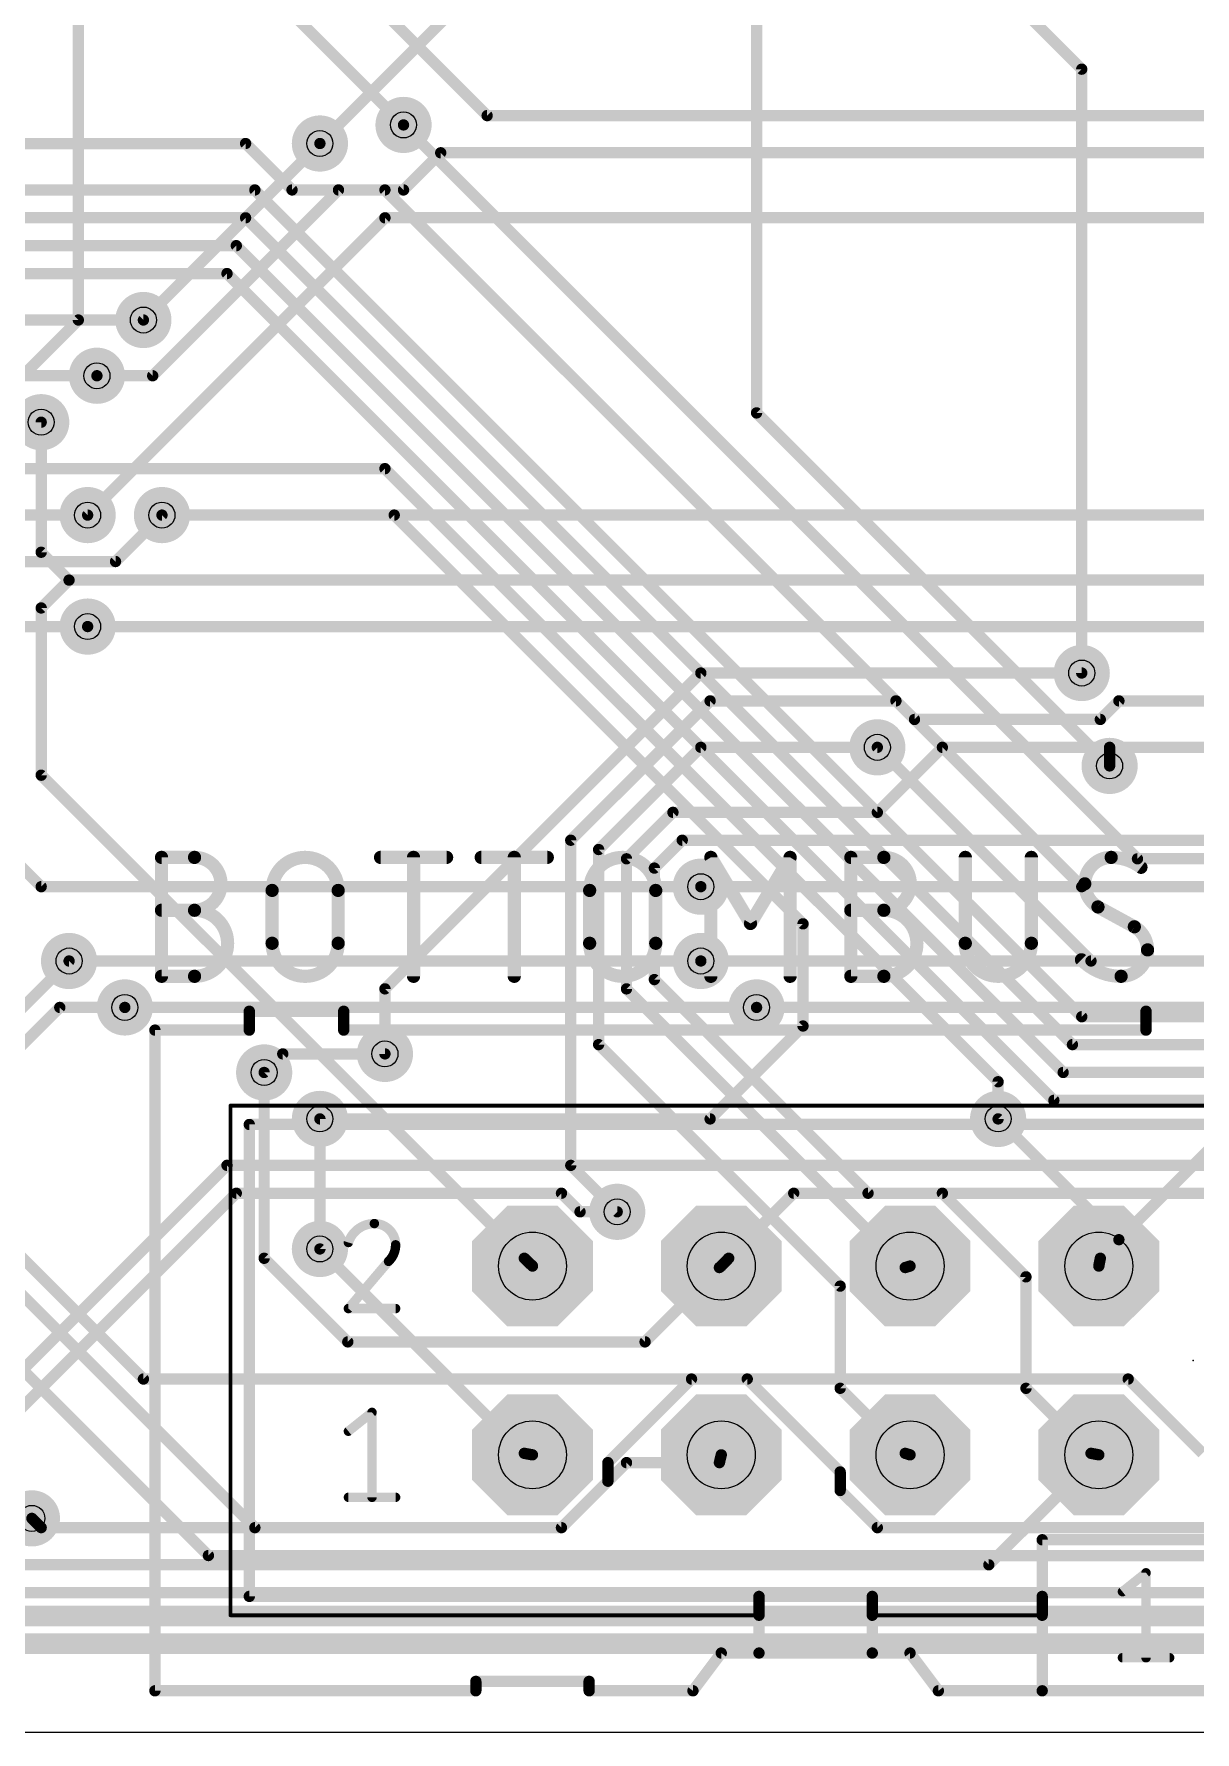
# Model space of a CAD drawing. Extents: x 0 to 200, y 0 to 49.
# Drawn here: x 100.4 to 116.02, y 0 to 22.85 of the extents above; entities that cross this region are included whole.
import ezdxf

# ---------------------------------------------------------------- set-up
doc = ezdxf.new("R2010")
doc.units = 0
for name, color, linetype in [('1', 12, 'CONTINUOUS'), ('16', 132, 'CONTINUOUS'), ('17', 110, 'CONTINUOUS'), ('18', 110, 'CONTINUOUS'), ('20', 31, 'CONTINUOUS'), ('21', 253, 'CONTINUOUS'), ('23', 53, 'CONTINUOUS'), ('25', 253, 'CONTINUOUS'), ('29', 253, 'CONTINUOUS'), ('30', 253, 'CONTINUOUS'), ('44', 253, 'CONTINUOUS'), ('51', 253, 'CONTINUOUS')]:
    doc.layers.add(name, color=color, linetype=linetype)

# ---------------------------------------------------------------- blocks, each defined once
blk = doc.blocks.new('RECT')
blk.add_solid([(-0.5, -0.5), (0.5, -0.5), (-0.5, 0.5), (0.5, 0.5)])
blk = doc.blocks.new('OCTAGONP')
at = {"const_width": 0.5}
blk.add_lwpolyline([(-0.25, -0.1036), (-0.25, 0.1036), (-0.1036, 0.25), (0.1036, 0.25), (0.25, 0.1036), (0.25, -0.1036), (0.1036, -0.25), (-0.1036, -0.25), (-0.25, -0.1036), (-0.25, 0.1036)], dxfattribs=at)
blk = doc.blocks.new('ROUNDV')
at = {"const_width": 0.5}
blk.add_lwpolyline([(0, -0.25, 1), (0, 0.25, 1), (0, -0.25)], format="xyb", dxfattribs=at)

msp = doc.modelspace()

# ---------------------------------------------------------------- linework, layer by layer
at = {"layer": '1', "const_width": 0.1524}
for points in [[(114.5, 22.375), (109.75, 27.125)], [(104.25, 21.375), (109.375, 26.5)], [(110.125, 17.75), (110.125, 25.875)], [(114.5, 14.25), (114.5, 22.375)], [(105.375, 21.625), (115.25, 11.75)], [(95, 21.375), (103.25, 21.375)], [(103.25, 21.375), (103.875, 20.75)], [(94.75, 20.75), (103.375, 20.75)], [(103.375, 20.75), (114.5, 9.625)], [(103.875, 20.75), (105.125, 20.75)], [(105.125, 20.75), (114.5, 11.375)], [(94.25, 20.375), (103.25, 20.375)], [(103.25, 20.375), (114.375, 9.25)], [(94.125, 20), (103.125, 20)], [(103.125, 20), (114.25, 8.875)], [(93.625, 19.625), (103, 19.625)], [(103, 19.625), (114.125, 8.5)], [(98.25, 19), (101.875, 19)], [(99.375, 18.25), (101.25, 18.25)], [(114.875, 13), (110.125, 17.75)], [(100.5, 17.625), (97.75, 17.625)], [(105.125, 17), (95.375, 17)], [(113.375, 8.75), (105.125, 17)], [(94.625, 16.375), (101.125, 16.375)], [(101.5, 15.75), (102.125, 16.375)], [(102.125, 16.375), (105.25, 16.375)], [(105.25, 16.375), (110.75, 10.875)], [(98.75, 15.75), (101.5, 15.75)], [(97, 14.875), (101.125, 14.875)], [(111.75, 13.25), (114.625, 10.375)], [(98.75, 13.125), (100.5, 11.375)], [(115.25, 11.75), (145, 11.75)], [(100.5, 11.375), (109.375, 11.375)], [(114.5, 11.375), (144.875, 11.375)], [(110.75, 10.875), (110.75, 9.5)], [(100.875, 10.375), (109.375, 10.375)], [(114.625, 10.375), (145, 10.375)], [(101.625, 9.75), (110.125, 9.75)], [(114.5, 9.625), (145.625, 9.625)], [(110.75, 9.5), (109.5, 8.25)], [(103.5, 8.875), (103.75, 9.125)], [(103.75, 9.125), (105.125, 9.125)], [(114.375, 9.25), (121.75, 9.25)], [(114.25, 8.875), (121.625, 8.875)], [(113.375, 8.25), (113.375, 8.75)], [(114.125, 8.5), (121.5, 8.5)], [(109.5, 8.25), (104.25, 8.25)], [(103, 7.625), (100.25, 4.875)], [(120.375, 7.625), (103, 7.625)], [(100, 4.125), (103.125, 7.25)], [(103.125, 7.25), (107.5, 7.25)], [(107.5, 7.25), (107.75, 7)], [(109.75, 6.375), (110.625, 7.25)], [(110.625, 7.25), (120.25, 7.25)], [(107.75, 7), (108.25, 7)], [(104.25, 6.5), (107, 3.75)], [(109.75, 6.375), (109.65, 6.27)], [(108.125, 3.625), (109.25, 4.75)], [(109.25, 4.75), (115.125, 4.75)], [(115.125, 4.75), (116.125, 3.75)], [(107, 3.75), (107.11, 3.73)], [(108.125, 3.375), (108.125, 3.625)], [(114.73, 3.73), (113.25, 2.25)], [(107.5, 2.75), (108.125, 3.375)], [(100.375, 2.875), (100.5, 2.75)], [(100.5, 2.75), (107.5, 2.75)], [(113.25, 2.25), (100.125, 2.25)], [(98.25, 1.875), (116.75, 1.875)], [(119, 1.5), (98.125, 1.5)], [(184.75, 1.125), (70, 1.125)]]:
    msp.add_lwpolyline(points, dxfattribs=at)
at = {"layer": '1', "const_width": 0.0762}
for points in [[(114.5381, 22.375, 1), (114.4619, 22.375)], [(114.4731, 22.3481, 1), (114.5269, 22.4019)], [(105.4019, 21.6519, 1), (105.3481, 21.5981)], [(103.2769, 21.4019, 1), (103.2231, 21.3481)], [(103.25, 21.3369, 1), (103.25, 21.4131)], [(104.2231, 21.4019, 1), (104.2769, 21.3481)], [(103.4019, 20.7769, 1), (103.3481, 20.7231)], [(103.375, 20.7119, 1), (103.375, 20.7881)], [(103.875, 20.7881, 1), (103.875, 20.7119)], [(103.8481, 20.7231, 1), (103.9019, 20.7769)], [(105.1519, 20.7769, 1), (105.0981, 20.7231)], [(105.125, 20.7119, 1), (105.125, 20.7881)], [(103.2769, 20.4019, 1), (103.2231, 20.3481)], [(103.25, 20.3369, 1), (103.25, 20.4131)], [(103.1519, 20.0269, 1), (103.0981, 19.9731)], [(103.125, 19.9619, 1), (103.125, 20.0381)], [(103.0269, 19.6519, 1), (102.9731, 19.5981)], [(103, 19.5869, 1), (103, 19.6631)], [(101.875, 18.9619, 1), (101.875, 19.0381)], [(101.25, 18.2119, 1), (101.25, 18.2881)], [(110.1519, 17.7769, 1), (110.0981, 17.7231)], [(100.5, 17.5869, 1), (100.5, 17.6631)], [(110.0869, 17.75, 1), (110.1631, 17.75)], [(105.1519, 17.0269, 1), (105.0981, 16.9731)], [(105.125, 16.9619, 1), (105.125, 17.0381)], [(101.125, 16.3369, 1), (101.125, 16.4131)], [(102.125, 16.4131, 1), (102.125, 16.3369)], [(102.1519, 16.3481, 1), (102.0981, 16.4019)], [(105.2769, 16.4019, 1), (105.2231, 16.3481)], [(105.25, 16.3369, 1), (105.25, 16.4131)], [(101.4731, 15.7769, 1), (101.5269, 15.7231)], [(101.5, 15.7119, 1), (101.5, 15.7881)], [(101.125, 14.8369, 1), (101.125, 14.9131)], [(114.4619, 14.25, 1), (114.5381, 14.25)], [(111.7769, 13.2769, 1), (111.7231, 13.2231)], [(114.8481, 12.9731, 1), (114.9019, 13.0269)], [(115.25, 11.7881, 1), (115.25, 11.7119)], [(115.2231, 11.7231, 1), (115.2769, 11.7769)], [(100.5, 11.4131, 1), (100.5, 11.3369)], [(100.4731, 11.3481, 1), (100.5269, 11.4019)], [(109.375, 11.3369, 1), (109.375, 11.4131)], [(114.5, 11.4131, 1), (114.5, 11.3369)], [(114.4731, 11.3481, 1), (114.5269, 11.4019)], [(110.7881, 10.875, 1), (110.7119, 10.875)], [(110.7231, 10.8481, 1), (110.7769, 10.9019)], [(100.875, 10.4131, 1), (100.875, 10.3369)], [(109.375, 10.3369, 1), (109.375, 10.4131)], [(114.625, 10.4131, 1), (114.625, 10.3369)], [(114.5981, 10.3481, 1), (114.6519, 10.4019)], [(101.625, 9.7881, 1), (101.625, 9.7119)], [(110.125, 9.7119, 1), (110.125, 9.7881)], [(114.5, 9.6631, 1), (114.5, 9.5869)], [(114.4731, 9.5981, 1), (114.5269, 9.6519)], [(110.7119, 9.5, 1), (110.7881, 9.5)], [(110.7769, 9.4731, 1), (110.7231, 9.5269)], [(103.75, 9.1631, 1), (103.75, 9.0869)], [(103.7769, 9.0981, 1), (103.7231, 9.1519)], [(105.125, 9.0869, 1), (105.125, 9.1631)], [(114.375, 9.2881, 1), (114.375, 9.2119)], [(114.3481, 9.2231, 1), (114.4019, 9.2769)], [(103.4731, 8.9019, 1), (103.5269, 8.8481)], [(114.25, 8.9131, 1), (114.25, 8.8369)], [(114.2231, 8.8481, 1), (114.2769, 8.9019)], [(113.4131, 8.75, 1), (113.3369, 8.75)], [(113.3481, 8.7231, 1), (113.4019, 8.7769)], [(114.125, 8.5381, 1), (114.125, 8.4619)], [(114.0981, 8.4731, 1), (114.1519, 8.5269)], [(104.25, 8.2881, 1), (104.25, 8.2119)], [(109.4731, 8.2769, 1), (109.5269, 8.2231)], [(109.5, 8.2119, 1), (109.5, 8.2881)], [(113.3369, 8.25, 1), (113.4131, 8.25)], [(103, 7.6631, 1), (103, 7.5869)], [(103.0269, 7.5981, 1), (102.9731, 7.6519)], [(103.125, 7.2881, 1), (103.125, 7.2119)], [(103.1519, 7.2231, 1), (103.0981, 7.2769)], [(107.5269, 7.2769, 1), (107.4731, 7.2231)], [(107.5, 7.2119, 1), (107.5, 7.2881)], [(110.625, 7.2881, 1), (110.625, 7.2119)], [(110.6519, 7.2231, 1), (110.5981, 7.2769)], [(107.75, 7.0381, 1), (107.75, 6.9619)], [(107.7231, 6.9731, 1), (107.7769, 7.0269)], [(108.25, 6.9619, 1), (108.25, 7.0381)], [(104.2769, 6.5269, 1), (104.2231, 6.4731)], [(109.7231, 6.4019, 1), (109.7769, 6.3481)], [(109.7776, 6.3487, 1), (109.7224, 6.4013)], [(109.6224, 6.2963, 1), (109.6776, 6.2437)], [(109.25, 4.7881, 1), (109.25, 4.7119)], [(109.2769, 4.7231, 1), (109.2231, 4.7769)], [(115.1519, 4.7769, 1), (115.0981, 4.7231)], [(115.125, 4.7119, 1), (115.125, 4.7881)], [(107.0068, 3.7875, 1), (106.9932, 3.7125)], [(106.9731, 3.7231, 1), (107.0269, 3.7769)], [(107.1032, 3.6925, 1), (107.1168, 3.7675)], [(108.1631, 3.625, 1), (108.0869, 3.625)], [(108.0981, 3.6519, 1), (108.1519, 3.5981)], [(114.7569, 3.7031, 1), (114.7031, 3.7569)], [(108.1519, 3.3481, 1), (108.0981, 3.4019)], [(108.0869, 3.375, 1), (108.1631, 3.375)], [(100.4019, 2.9019, 1), (100.3481, 2.8481)], [(100.5, 2.7881, 1), (100.5, 2.7119)], [(100.4731, 2.7231, 1), (100.5269, 2.7769)], [(107.4731, 2.7769, 1), (107.5269, 2.7231)], [(107.5, 2.7119, 1), (107.5, 2.7881)], [(113.2231, 2.2769, 1), (113.2769, 2.2231)], [(113.25, 2.2119, 1), (113.25, 2.2881)]]:
    msp.add_lwpolyline(points, format="xyb", dxfattribs=at)
at = {"layer": '16', "const_width": 0.1524}
for points in [[(100.375, 26.625), (105.375, 21.625)], [(101.625, 26.625), (106.5, 21.75)], [(101, 19), (101, 25.125)], [(106.5, 21.75), (159.375, 21.75)], [(101.875, 19), (104.25, 21.375)], [(105.375, 20.75), (105.875, 21.25)], [(105.875, 21.25), (159, 21.25)], [(102, 18.25), (104.5, 20.75)], [(104.5, 20.75), (105.375, 20.75)], [(101.125, 16.375), (105.125, 20.375)], [(105.125, 20.375), (144.5, 20.375)], [(99.75, 17.75), (101, 19)], [(101.25, 18.25), (102, 18.25)], [(100.5, 15.875), (100.5, 17.625)], [(102.125, 16.375), (141.375, 16.375)], [(100.875, 15.5), (100.5, 15.875)], [(100.5, 15.125), (100.875, 15.5)], [(100.875, 15.5), (141, 15.5)], [(100.5, 12.875), (100.5, 15.125)], [(101.125, 14.875), (140.875, 14.875)], [(105.125, 10), (109.375, 14.25)], [(109.375, 14.25), (114.5, 14.25)], [(107.625, 12), (109.5, 13.875)], [(109.5, 13.875), (112, 13.875)], [(112, 13.875), (112.25, 13.625)], [(114.75, 13.625), (115, 13.875)], [(115, 13.875), (144.25, 13.875)], [(112.25, 13.625), (114.75, 13.625)], [(108, 11.875), (109.375, 13.25)], [(109.375, 13.25), (111.75, 13.25)], [(111.75, 12.375), (112.625, 13.25)], [(112.625, 13.25), (114.875, 13.25)], [(114.875, 13.25), (144.125, 13.25)], [(114.875, 13.25), (114.875, 13)], [(107, 6.375), (100.5, 12.875)], [(108.375, 11.75), (109, 12.375)], [(109, 12.375), (111.75, 12.375)], [(93, 12.125), (102.75, 2.375)], [(107.625, 7.625), (107.625, 12)], [(108, 9.25), (108, 11.875)], [(108.75, 11.625), (109.125, 12)], [(109.125, 12), (143.75, 12)], [(108.375, 10), (108.375, 11.75)], [(108.75, 10.125), (108.75, 11.625)], [(109.375, 11.375), (143.625, 11.375)], [(99.375, 8.875), (100.875, 10.375)], [(109.375, 10.375), (143.125, 10.375)], [(105.125, 9.125), (105.125, 10)], [(112.125, 6.25), (108.375, 10)], [(111.625, 7.25), (108.75, 10.125)], [(99.25, 8.25), (100.75, 9.75)], [(100.75, 9.75), (101.625, 9.75)], [(110.125, 9.75), (143, 9.75)], [(96.5, 9.625), (103.375, 2.75)], [(101.875, 4.75), (97.125, 9.5)], [(111.25, 6), (108, 9.25)], [(103.5, 6.375), (103.5, 8.875)], [(115, 6.625), (117.125, 8.75)], [(104.25, 8.25), (104.25, 6.5)], [(115, 6.625), (113.375, 8.25)], [(108.25, 7), (107.625, 7.625)], [(112.625, 7.25), (111.625, 7.25)], [(113.75, 6.125), (112.625, 7.25)], [(115, 6.625), (114.73, 6.27)], [(114.75, 6.375), (115, 6.625)], [(104.625, 5.25), (103.5, 6.375)], [(107, 6.375), (107.11, 6.27)], [(114.75, 6.375), (114.73, 6.27)], [(109.625, 6.25), (108.625, 5.25)], [(109.625, 6.25), (109.65, 6.27)], [(112.125, 6.25), (112.19, 6.27)], [(113.75, 4.625), (113.75, 6.125)], [(111.25, 4.625), (111.25, 6)], [(108.625, 5.25), (104.625, 5.25)], [(110, 4.75), (101.875, 4.75)], [(111.25, 3.5), (110, 4.75)], [(112.125, 3.75), (111.25, 4.625)], [(114.625, 3.75), (113.75, 4.625)], [(107.5, 2.75), (108.375, 3.625)], [(108.375, 3.625), (109.625, 3.625)], [(109.625, 3.625), (109.65, 3.73)], [(112.125, 3.75), (112.19, 3.73)], [(114.625, 3.75), (114.73, 3.73)], [(111.25, 3.25), (111.25, 3.5)], [(111.75, 2.75), (111.25, 3.25)], [(94.25, 2.875), (100.375, 2.875)], [(103.375, 2.75), (107.5, 2.75)], [(118.875, 2.75), (111.75, 2.75)], [(102.75, 2.375), (147, 2.375)], [(147.125, 1.625), (53.125, 1.625)], [(148, 1.25), (30.375, 1.25)]]:
    msp.add_lwpolyline(points, dxfattribs=at)
at = {"layer": '16', "const_width": 0.0762}
for points in [[(106.5, 21.7881, 1), (106.5, 21.7119)], [(106.4731, 21.7231, 1), (106.5269, 21.7769)], [(105.3481, 21.5981, 1), (105.4019, 21.6519)], [(104.2769, 21.3481, 1), (104.2231, 21.4019)], [(105.875, 21.2881, 1), (105.875, 21.2119)], [(105.9019, 21.2231, 1), (105.8481, 21.2769)], [(104.5, 20.7881, 1), (104.5, 20.7119)], [(104.5269, 20.7231, 1), (104.4731, 20.7769)], [(105.3481, 20.7769, 1), (105.4019, 20.7231)], [(105.375, 20.7119, 1), (105.375, 20.7881)], [(105.125, 20.4131, 1), (105.125, 20.3369)], [(105.1519, 20.3481, 1), (105.0981, 20.4019)], [(100.9619, 19, 1), (101.0381, 19)], [(101.0269, 18.9731, 1), (100.9731, 19.0269)], [(101.8481, 19.0269, 1), (101.9019, 18.9731)], [(101.25, 18.2881, 1), (101.25, 18.2119)], [(101.9731, 18.2769, 1), (102.0269, 18.2231)], [(102, 18.2119, 1), (102, 18.2881)], [(100.5381, 17.625, 1), (100.4619, 17.625)], [(101.0981, 16.4019, 1), (101.1519, 16.3481)], [(102.125, 16.4131, 1), (102.125, 16.3369)], [(100.4619, 15.875, 1), (100.5381, 15.875)], [(100.5269, 15.9019, 1), (100.4731, 15.8481)], [(100.875, 15.5381, 1), (100.875, 15.4619)], [(100.9019, 15.4731, 1), (100.8481, 15.5269)], [(100.8481, 15.4731, 1), (100.9019, 15.5269)], [(100.5381, 15.125, 1), (100.4619, 15.125)], [(100.4731, 15.1519, 1), (100.5269, 15.0981)], [(101.125, 14.9131, 1), (101.125, 14.8369)], [(109.375, 14.2881, 1), (109.375, 14.2119)], [(109.4019, 14.2231, 1), (109.3481, 14.2769)], [(114.5, 14.2119, 1), (114.5, 14.2881)], [(109.5, 13.9131, 1), (109.5, 13.8369)], [(109.5269, 13.8481, 1), (109.4731, 13.9019)], [(112.0269, 13.9019, 1), (111.9731, 13.8481)], [(112, 13.8369, 1), (112, 13.9131)], [(115, 13.9131, 1), (115, 13.8369)], [(115.0269, 13.8481, 1), (114.9731, 13.9019)], [(112.25, 13.6631, 1), (112.25, 13.5869)], [(112.2231, 13.5981, 1), (112.2769, 13.6519)], [(114.7231, 13.6519, 1), (114.7769, 13.5981)], [(114.75, 13.5869, 1), (114.75, 13.6631)], [(109.375, 13.2881, 1), (109.375, 13.2119)], [(109.4019, 13.2231, 1), (109.3481, 13.2769)], [(111.75, 13.2119, 1), (111.75, 13.2881)], [(112.625, 13.2881, 1), (112.625, 13.2119)], [(112.6519, 13.2231, 1), (112.5981, 13.2769)], [(114.875, 13.2881, 1), (114.875, 13.2119)], [(114.9131, 13.25, 1), (114.8369, 13.25)], [(114.875, 13.2119, 1), (114.875, 13.2881)], [(114.8369, 13, 1), (114.9131, 13)], [(100.4619, 12.875, 1), (100.5381, 12.875)], [(100.5269, 12.9019, 1), (100.4731, 12.8481)], [(109, 12.4131, 1), (109, 12.3369)], [(109.0269, 12.3481, 1), (108.9731, 12.4019)], [(111.7231, 12.4019, 1), (111.7769, 12.3481)], [(111.75, 12.3369, 1), (111.75, 12.4131)], [(107.6631, 12, 1), (107.5869, 12)], [(107.5981, 12.0269, 1), (107.6519, 11.9731)], [(108.0381, 11.875, 1), (107.9619, 11.875)], [(107.9731, 11.9019, 1), (108.0269, 11.8481)], [(109.125, 12.0381, 1), (109.125, 11.9619)], [(109.1519, 11.9731, 1), (109.0981, 12.0269)], [(108.4131, 11.75, 1), (108.3369, 11.75)], [(108.3481, 11.7769, 1), (108.4019, 11.7231)], [(108.7881, 11.625, 1), (108.7119, 11.625)], [(108.7231, 11.6519, 1), (108.7769, 11.5981)], [(109.375, 11.4131, 1), (109.375, 11.3369)], [(100.9019, 10.3481, 1), (100.8481, 10.4019)], [(109.375, 10.4131, 1), (109.375, 10.3369)], [(105.1631, 10, 1), (105.0869, 10)], [(105.0981, 10.0269, 1), (105.1519, 9.9731)], [(108.4019, 10.0269, 1), (108.3481, 9.9731)], [(108.7119, 10.125, 1), (108.7881, 10.125)], [(108.7769, 10.1519, 1), (108.7231, 10.0981)], [(100.75, 9.7881, 1), (100.75, 9.7119)], [(100.7769, 9.7231, 1), (100.7231, 9.7769)], [(101.625, 9.7119, 1), (101.625, 9.7881)], [(108.3369, 10, 1), (108.4131, 10)], [(110.125, 9.7881, 1), (110.125, 9.7119)], [(105.0869, 9.125, 1), (105.1631, 9.125)], [(107.9619, 9.25, 1), (108.0381, 9.25)], [(108.0269, 9.2769, 1), (107.9731, 9.2231)], [(103.5381, 8.875, 1), (103.4619, 8.875)], [(104.2881, 8.25, 1), (104.2119, 8.25)], [(113.4019, 8.2769, 1), (113.3481, 8.2231)], [(107.5869, 7.625, 1), (107.6631, 7.625)], [(107.6519, 7.6519, 1), (107.5981, 7.5981)], [(111.625, 7.2881, 1), (111.625, 7.2119)], [(111.5981, 7.2231, 1), (111.6519, 7.2769)], [(112.6519, 7.2769, 1), (112.5981, 7.2231)], [(112.625, 7.2119, 1), (112.625, 7.2881)], [(108.2231, 6.9731, 1), (108.2769, 7.0269)], [(114.9731, 6.6519, 1), (115.0269, 6.5981)], [(115.0303, 6.6019, 1), (114.9697, 6.6481)], [(115.0269, 6.5981, 1), (114.9731, 6.6519)], [(114.9731, 6.5981, 1), (115.0269, 6.6519)], [(103.4619, 6.375, 1), (103.5381, 6.375)], [(103.5269, 6.4019, 1), (103.4731, 6.3481)], [(104.2119, 6.5, 1), (104.2881, 6.5)], [(107.0263, 6.4026, 1), (106.9737, 6.3474)], [(106.9731, 6.3481, 1), (107.0269, 6.4019)], [(114.7231, 6.4019, 1), (114.7769, 6.3481)], [(114.7874, 6.3679, 1), (114.7126, 6.3821)], [(107.0837, 6.2424, 1), (107.1363, 6.2976)], [(109.6012, 6.2798, 1), (109.6488, 6.2202)], [(109.6519, 6.2231, 1), (109.5981, 6.2769)], [(109.6738, 6.2402, 1), (109.6262, 6.2998)], [(112.1138, 6.2864, 1), (112.1362, 6.2136)], [(112.0981, 6.2231, 1), (112.1519, 6.2769)], [(112.2012, 6.2336, 1), (112.1788, 6.3064)], [(113.7881, 6.125, 1), (113.7119, 6.125)], [(113.7231, 6.0981, 1), (113.7769, 6.1519)], [(114.6997, 6.2931, 1), (114.7603, 6.2469)], [(114.6926, 6.2771, 1), (114.7674, 6.2629)], [(111.2881, 6, 1), (111.2119, 6)], [(111.2231, 5.9731, 1), (111.2769, 6.0269)], [(104.625, 5.2881, 1), (104.625, 5.2119)], [(104.5981, 5.2231, 1), (104.6519, 5.2769)], [(108.5981, 5.2769, 1), (108.6519, 5.2231)], [(108.625, 5.2119, 1), (108.625, 5.2881)], [(101.875, 4.7881, 1), (101.875, 4.7119)], [(101.8481, 4.7231, 1), (101.9019, 4.7769)], [(110.0269, 4.7769, 1), (109.9731, 4.7231)], [(110, 4.7119, 1), (110, 4.7881)], [(111.2119, 4.625, 1), (111.2881, 4.625)], [(111.2769, 4.6519, 1), (111.2231, 4.5981)], [(113.7119, 4.625, 1), (113.7881, 4.625)], [(113.7769, 4.6519, 1), (113.7231, 4.5981)], [(108.375, 3.6631, 1), (108.375, 3.5869)], [(108.4019, 3.5981, 1), (108.3481, 3.6519)], [(109.5879, 3.6338, 1), (109.6621, 3.6162)], [(109.6871, 3.7212, 1), (109.6129, 3.7388)], [(109.625, 3.5869, 1), (109.625, 3.6631)], [(112.1362, 3.7864, 1), (112.1138, 3.7136)], [(112.0981, 3.7231, 1), (112.1519, 3.7769)], [(112.1788, 3.6936, 1), (112.2012, 3.7664)], [(114.6321, 3.7874, 1), (114.6179, 3.7126)], [(114.5981, 3.7231, 1), (114.6519, 3.7769)], [(114.7229, 3.6926, 1), (114.7371, 3.7674)], [(111.2881, 3.5, 1), (111.2119, 3.5)], [(111.2231, 3.4731, 1), (111.2769, 3.5269)], [(111.2119, 3.25, 1), (111.2881, 3.25)], [(111.2769, 3.2769, 1), (111.2231, 3.2231)], [(100.375, 2.8369, 1), (100.375, 2.9131)], [(103.375, 2.7881, 1), (103.375, 2.7119)], [(103.3481, 2.7231, 1), (103.4019, 2.7769)], [(107.4731, 2.7769, 1), (107.5269, 2.7231)], [(107.5, 2.7119, 1), (107.5, 2.7881)], [(111.75, 2.7881, 1), (111.75, 2.7119)], [(111.7231, 2.7231, 1), (111.7769, 2.7769)], [(102.75, 2.4131, 1), (102.75, 2.3369)], [(102.7231, 2.3481, 1), (102.7769, 2.4019)]]:
    msp.add_lwpolyline(points, format="xyb", dxfattribs=at)
at = {"layer": '20'}
msp.add_line((0, 0), (200, 0), dxfattribs=at)
at = {"layer": '21'}
for points, const_width in [([(104.57, 9.699), (103.3, 9.699)], 0.1524), ([(103.3, 9.699), (103.3, 9.445)], 0.1524), ([(104.57, 9.699), (104.57, 9.445)], 0.1524), ([(116.635, 9.699), (115.365, 9.699)], 0.1524), ([(115.365, 9.699), (115.365, 9.445)], 0.1524), ([(102.03, 9.445), (103.3, 9.445)], 0.1524), ([(102.03, 9.445), (102.03, 0.555)], 0.1524), ([(104.57, 9.445), (115.365, 9.445)], 0.1524), ([(128.954, 8.429), (103.046, 8.429)], 0.0508), ([(103.046, 8.429), (103.046, 1.571)], 0.0508), ([(103.3, 8.175), (128.7, 8.175)], 0.1524), ([(103.3, 8.175), (103.3, 1.825)], 0.1524), ([(105.1733, 6.3335), (104.6335, 5.6985)], 0.127), ([(104.6335, 5.6985), (105.2685, 5.6985)], 0.127), ([(104.6335, 4.0475), (104.951, 4.3015)], 0.127), ([(104.951, 4.3015), (104.951, 3.1585)], 0.127), ([(104.6335, 3.1585), (105.2685, 3.1585)], 0.127), ([(118.032, 2.587), (113.968, 2.587)], 0.1524), ([(113.968, 1.825), (113.968, 2.587)], 0.1524), ([(115.0475, 1.8885), (115.365, 2.1425)], 0.127), ([(115.365, 2.1425), (115.365, 0.9995)], 0.127), ([(110.158, 1.825), (103.3, 1.825)], 0.1524), ([(110.158, 1.825), (110.158, 1.571)], 0.1524), ([(111.682, 1.825), (110.158, 1.825)], 0.1524), ([(113.968, 1.825), (111.682, 1.825)], 0.1524), ([(111.682, 1.825), (111.682, 1.571)], 0.1524), ([(113.968, 1.825), (113.968, 1.571)], 0.1524), ([(110.158, 1.571), (110.158, 1.063)], 0.1524), ([(111.682, 1.571), (111.682, 1.063)], 0.1524), ([(113.968, 1.571), (113.968, 0.555)], 0.1524), ([(103.046, 1.571), (110.158, 1.571)], 0.0508), ([(111.682, 1.571), (113.968, 1.571)], 0.0508), ([(109.269, 0.555), (109.65, 1.063)], 0.1524), ([(110.158, 1.063), (109.65, 1.063)], 0.1524), ([(111.682, 1.063), (110.158, 1.063)], 0.1524), ([(112.19, 1.063), (111.682, 1.063)], 0.1524), ([(112.19, 1.063), (112.571, 0.555)], 0.1524), ([(115.0475, 0.9995), (115.6825, 0.9995)], 0.127), ([(106.348, 0.682), (106.348, 0.555)], 0.1524), ([(106.348, 0.682), (107.872, 0.682)], 0.1524), ([(107.872, 0.555), (107.872, 0.682)], 0.1524), ([(102.03, 0.555), (106.348, 0.555)], 0.1524), ([(107.872, 0.555), (109.269, 0.555)], 0.1524), ([(112.571, 0.555), (113.968, 0.555)], 0.1524), ([(118.032, 0.555), (113.968, 0.555)], 0.1524)]:
    msp.add_lwpolyline(points, dxfattribs=dict(at, const_width=const_width))
for points, const_width in [([(103.3, 9.7371, 1), (103.3, 9.6609)], 0.0762), ([(103.3381, 9.699, 1), (103.2619, 9.699)], 0.0762), ([(104.6081, 9.699, 1), (104.5319, 9.699)], 0.0762), ([(104.57, 9.6609, 1), (104.57, 9.7371)], 0.0762), ([(115.365, 9.7371, 1), (115.365, 9.6609)], 0.0762), ([(115.4031, 9.699, 1), (115.3269, 9.699)], 0.0762), ([(102.03, 9.4831, 1), (102.03, 9.4069)], 0.0762), ([(102.0681, 9.445, 1), (101.9919, 9.445)], 0.0762), ([(103.2619, 9.445, 1), (103.3381, 9.445)], 0.0762), ([(103.3, 9.4069, 1), (103.3, 9.4831)], 0.0762), ([(104.57, 9.4831, 1), (104.57, 9.4069)], 0.0762), ([(104.5319, 9.445, 1), (104.6081, 9.445)], 0.0762), ([(115.3269, 9.445, 1), (115.4031, 9.445)], 0.0762), ([(115.365, 9.4069, 1), (115.365, 9.4831)], 0.0762), ([(103.046, 8.4417, 1), (103.046, 8.4163)], 0.0254), ([(103.0587, 8.429, 1), (103.0333, 8.429)], 0.0254), ([(103.3, 8.2131, 1), (103.3, 8.1369)], 0.0762), ([(103.3381, 8.175, 1), (103.2619, 8.175)], 0.0762), ([(104.9828, 6.8415, 0.3252), (104.6335, 6.5875)], 0.127), ([(105.2685, 6.5558, 0.4142), (104.9828, 6.8415)], 0.127), ([(104.9828, 6.8732, 1), (104.9828, 6.8098)], 0.0635), ([(104.9827, 6.8098, 1), (104.9828, 6.8732)], 0.0635), ([(104.6033, 6.5973, 1), (104.6637, 6.5777)], 0.0635), ([(105.1733, 6.3335, 0.2053), (105.2685, 6.5558)], 0.127), ([(105.3002, 6.5558, 1), (105.2368, 6.5557)], 0.0635), ([(105.2368, 6.5558, 1), (105.3003, 6.5558)], 0.0635), ([(105.1514, 6.3565, 1), (105.1951, 6.3105)], 0.0635), ([(105.1974, 6.3129, 1), (105.1491, 6.3541)], 0.0635), ([(104.6335, 5.7302, 1), (104.6335, 5.6668)], 0.0635), ([(104.6093, 5.7191, 1), (104.6577, 5.6779)], 0.0635), ([(105.2685, 5.6668, 1), (105.2685, 5.7302)], 0.0635), ([(104.9828, 4.3015, 1), (104.9193, 4.3015)], 0.0635), ([(104.9708, 4.2767, 1), (104.9312, 4.3263)], 0.0635), ([(104.6137, 4.0723, 1), (104.6533, 4.0227)], 0.0635), ([(104.6335, 3.1903, 1), (104.6335, 3.1267)], 0.0635), ([(105.2685, 3.1267, 1), (105.2685, 3.1903)], 0.0635), ([(104.9193, 3.1585, 1), (104.9828, 3.1585)], 0.0635), ([(113.968, 2.6251, 1), (113.968, 2.5489)], 0.0762), ([(114.0061, 2.587, 1), (113.9299, 2.587)], 0.0762), ([(115.3968, 2.1425, 1), (115.3333, 2.1425)], 0.0635), ([(115.3848, 2.1177, 1), (115.3452, 2.1673)], 0.0635), ([(103.3, 1.8631, 1), (103.3, 1.7869)], 0.0762), ([(103.2619, 1.825, 1), (103.3381, 1.825)], 0.0762), ([(110.1961, 1.825, 1), (110.1199, 1.825)], 0.0762), ([(110.158, 1.8631, 1), (110.158, 1.7869)], 0.0762), ([(110.158, 1.7869, 1), (110.158, 1.8631)], 0.0762), ([(111.682, 1.8631, 1), (111.682, 1.7869)], 0.0762), ([(111.7201, 1.825, 1), (111.6439, 1.825)], 0.0762), ([(111.682, 1.7869, 1), (111.682, 1.8631)], 0.0762), ([(114.0061, 1.825, 1), (113.9299, 1.825)], 0.0762), ([(113.9299, 1.825, 1), (114.0061, 1.825)], 0.0762), ([(113.968, 1.7869, 1), (113.968, 1.8631)], 0.0762), ([(115.0277, 1.9133, 1), (115.0673, 1.8637)], 0.0635), ([(110.1961, 1.571, 1), (110.1199, 1.571)], 0.0762), ([(110.1199, 1.571, 1), (110.1961, 1.571)], 0.0762), ([(111.7201, 1.571, 1), (111.6439, 1.571)], 0.0762), ([(111.6439, 1.571, 1), (111.7201, 1.571)], 0.0762), ([(114.0061, 1.571, 1), (113.9299, 1.571)], 0.0762), ([(113.9299, 1.571, 1), (114.0061, 1.571)], 0.0762), ([(103.046, 1.5837, 1), (103.046, 1.5583)], 0.0254), ([(103.0333, 1.571, 1), (103.0587, 1.571)], 0.0254), ([(110.158, 1.5583, 1), (110.158, 1.5837)], 0.0254), ([(111.682, 1.5837, 1), (111.682, 1.5583)], 0.0254), ([(113.968, 1.5583, 1), (113.968, 1.5837)], 0.0254), ([(109.65, 1.1011, 1), (109.65, 1.0249)], 0.0762), ([(109.6805, 1.0401, 1), (109.6195, 1.0859)], 0.0762), ([(110.158, 1.1011, 1), (110.158, 1.0249)], 0.0762), ([(110.1199, 1.063, 1), (110.1961, 1.063)], 0.0762), ([(110.158, 1.0249, 1), (110.158, 1.1011)], 0.0762), ([(111.682, 1.1011, 1), (111.682, 1.0249)], 0.0762), ([(111.6439, 1.063, 1), (111.7201, 1.063)], 0.0762), ([(111.682, 1.0249, 1), (111.682, 1.1011)], 0.0762), ([(112.2205, 1.0859, 1), (112.1595, 1.0401)], 0.0762), ([(112.19, 1.0249, 1), (112.19, 1.1011)], 0.0762), ([(115.0475, 1.0313, 1), (115.0475, 0.9678)], 0.0635), ([(115.3333, 0.9995, 1), (115.3968, 0.9995)], 0.0635), ([(115.6825, 0.9678, 1), (115.6825, 1.0313)], 0.0635), ([(106.3861, 0.682, 1), (106.3099, 0.682)], 0.0762), ([(106.348, 0.7201, 1), (106.348, 0.6439)], 0.0762), ([(107.9101, 0.682, 1), (107.8339, 0.682)], 0.0762), ([(107.872, 0.6439, 1), (107.872, 0.7201)], 0.0762), ([(102.03, 0.5931, 1), (102.03, 0.5169)], 0.0762), ([(101.9919, 0.555, 1), (102.0681, 0.555)], 0.0762), ([(106.3099, 0.555, 1), (106.3861, 0.555)], 0.0762), ([(106.348, 0.5169, 1), (106.348, 0.5931)], 0.0762), ([(107.872, 0.5931, 1), (107.872, 0.5169)], 0.0762), ([(107.8339, 0.555, 1), (107.9101, 0.555)], 0.0762), ([(109.2385, 0.5779, 1), (109.2995, 0.5321)], 0.0762), ([(109.269, 0.5169, 1), (109.269, 0.5931)], 0.0762), ([(112.571, 0.5931, 1), (112.571, 0.5169)], 0.0762), ([(112.5405, 0.5321, 1), (112.6015, 0.5779)], 0.0762), ([(113.968, 0.5931, 1), (113.968, 0.5169)], 0.0762), ([(113.9299, 0.555, 1), (114.0061, 0.555)], 0.0762), ([(113.968, 0.5169, 1), (113.968, 0.5931)], 0.0762)]:
    msp.add_lwpolyline(points, format="xyb", dxfattribs=dict(at, const_width=const_width))
at = {"layer": '23'}
msp.add_point((116, 5), dxfattribs=at)
at = {"layer": '25', "const_width": 0.1778}
for points in [[(102.1189, 10.1689), (102.1189, 11.7691)], [(102.1189, 11.7691), (102.5634, 11.7691)], [(105.0656, 11.7691), (105.9546, 11.7691)], [(105.5101, 10.1689), (105.5101, 11.7691)], [(106.4203, 11.7691), (107.3093, 11.7691)], [(106.8648, 10.1689), (106.8648, 11.7691)], [(109.5098, 10.1689), (109.5098, 11.7691)], [(109.5098, 11.7691), (110.0432, 10.8801)], [(110.0432, 10.8801), (110.5766, 11.7691)], [(110.5766, 11.7691), (110.5766, 10.1689)], [(111.3934, 10.1689), (111.3934, 11.7691)], [(111.3934, 11.7691), (111.8379, 11.7691)], [(112.9333, 11.7691), (112.9333, 10.6134)], [(113.8223, 10.6134), (113.8223, 11.7691)], [(103.6067, 10.6134), (103.6067, 11.3246)], [(104.4957, 11.3246), (104.4957, 10.6134)], [(107.8792, 10.6134), (107.8792, 11.3246)], [(108.7682, 11.3246), (108.7682, 10.6134)], [(102.1189, 11.0579), (102.5634, 11.0579)], [(111.3934, 11.0579), (111.8379, 11.0579)], [(115.2076, 10.8357), (114.7187, 11.1024)], [(102.5634, 10.1689), (102.1189, 10.1689)], [(111.8379, 10.1689), (111.3934, 10.1689)]]:
    msp.add_lwpolyline(points, dxfattribs=at)
at = {"layer": '25'}
for points, const_width in [([(102.1634, 11.7691, 1), (102.0745, 11.7691)], 0.0889), ([(102.1189, 11.8135, 1), (102.1189, 11.7247)], 0.0889), ([(102.5634, 11.0579, 1), (102.5634, 11.7691)], 0.1778), ([(102.5634, 11.8135, 1), (102.5634, 11.7247)], 0.0889), ([(102.5634, 11.7247, 1), (102.5634, 11.8135)], 0.0889), ([(104.4957, 11.3246, 1), (103.6067, 11.3246)], 0.1778), ([(105.0656, 11.8135, 1), (105.0656, 11.7247)], 0.0889), ([(105.5545, 11.7691, 1), (105.4656, 11.7691)], 0.0889), ([(105.9546, 11.7247, 1), (105.9546, 11.8135)], 0.0889), ([(106.4203, 11.8135, 1), (106.4203, 11.7247)], 0.0889), ([(106.9093, 11.7691, 1), (106.8204, 11.7691)], 0.0889), ([(107.3093, 11.7247, 1), (107.3093, 11.8135)], 0.0889), ([(108.7682, 11.3246, 1), (107.8792, 11.3246)], 0.1778), ([(109.5479, 11.792, 1), (109.4716, 11.7462)], 0.0889), ([(109.5542, 11.7691, 1), (109.4653, 11.7691)], 0.0889), ([(110.621, 11.7691, 1), (110.5321, 11.7691)], 0.0889), ([(110.6147, 11.7462, 1), (110.5384, 11.792)], 0.0889), ([(111.4379, 11.7691, 1), (111.349, 11.7691)], 0.0889), ([(111.3934, 11.8135, 1), (111.3934, 11.7247)], 0.0889), ([(111.8379, 11.0579, 1), (111.8379, 11.7691)], 0.1778), ([(111.8379, 11.8135, 1), (111.8379, 11.7247)], 0.0889), ([(111.8379, 11.7247, 1), (111.8379, 11.8135)], 0.0889), ([(112.9778, 11.7691, 1), (112.8889, 11.7691)], 0.0889), ([(113.8668, 11.7691, 1), (113.7779, 11.7691)], 0.0889), ([(114.8965, 11.7691, 0.4142), (114.5409, 11.4135)], 0.1778), ([(115.2965, 11.6357, 0.1623), (114.8965, 11.7691)], 0.1778), ([(114.8965, 11.8135, 1), (114.8965, 11.7247)], 0.0889), ([(114.8965, 11.7247, 1), (114.8965, 11.8135)], 0.0889), ([(115.2699, 11.6002, 1), (115.3232, 11.6713)], 0.0889), ([(114.5853, 11.4135, 1), (114.4964, 11.4135)], 0.0889), ([(114.4964, 11.4135, 1), (114.5853, 11.4135)], 0.0889), ([(114.5409, 11.4135, 0.2656), (114.7187, 11.1024)], 0.1778), ([(103.6511, 11.3246, 1), (103.5622, 11.3246)], 0.0889), ([(103.5622, 11.3246, 1), (103.6511, 11.3246)], 0.0889), ([(104.5401, 11.3246, 1), (104.4512, 11.3246)], 0.0889), ([(104.4512, 11.3246, 1), (104.5401, 11.3246)], 0.0889), ([(107.9237, 11.3246, 1), (107.8348, 11.3246)], 0.0889), ([(107.8348, 11.3246, 1), (107.9237, 11.3246)], 0.0889), ([(108.8127, 11.3246, 1), (108.7238, 11.3246)], 0.0889), ([(108.7238, 11.3246, 1), (108.8127, 11.3246)], 0.0889), ([(102.1189, 11.1023, 1), (102.1189, 11.0135)], 0.0889), ([(102.5634, 10.1689, 1), (102.5634, 11.0579)], 0.1778), ([(102.5634, 11.1023, 1), (102.5634, 11.0135)], 0.0889), ([(102.5634, 11.1023, 1), (102.5634, 11.0135)], 0.0889), ([(102.5634, 11.0135, 1), (102.5634, 11.1023)], 0.0889), ([(111.3934, 11.1023, 1), (111.3934, 11.0135)], 0.0889), ([(111.8379, 10.1689, 1), (111.8379, 11.0579)], 0.1778), ([(111.8379, 11.1023, 1), (111.8379, 11.0135)], 0.0889), ([(111.8379, 11.1023, 1), (111.8379, 11.0135)], 0.0889), ([(111.8379, 11.0135, 1), (111.8379, 11.1023)], 0.0889), ([(114.74, 11.1414, 1), (114.6974, 11.0633)], 0.0889), ([(114.6961, 11.0641, 1), (114.7413, 11.1406)], 0.0889), ([(110.005, 10.903, 1), (110.0813, 10.8572)], 0.0889), ([(110.005, 10.8572, 1), (110.0813, 10.903)], 0.0889), ([(115.3854, 10.5245, 0.2656), (115.2076, 10.8357)], 0.1778), ([(115.2302, 10.8739, 1), (115.1851, 10.7974)], 0.0889), ([(115.1864, 10.7966, 1), (115.2289, 10.8747)], 0.0889), ([(103.6067, 10.6134, 1), (104.4957, 10.6134)], 0.1778), ([(103.6511, 10.6134, 1), (103.5622, 10.6134)], 0.0889), ([(103.5622, 10.6134, 1), (103.6511, 10.6134)], 0.0889), ([(104.5401, 10.6134, 1), (104.4512, 10.6134)], 0.0889), ([(104.4512, 10.6134, 1), (104.5401, 10.6134)], 0.0889), ([(107.8792, 10.6134, 1), (108.7682, 10.6134)], 0.1778), ([(107.9237, 10.6134, 1), (107.8348, 10.6134)], 0.0889), ([(107.8348, 10.6134, 1), (107.9237, 10.6134)], 0.0889), ([(108.8127, 10.6134, 1), (108.7238, 10.6134)], 0.0889), ([(108.7238, 10.6134, 1), (108.8127, 10.6134)], 0.0889), ([(112.9333, 10.6134, 1), (113.8223, 10.6134)], 0.1778), ([(112.9778, 10.6134, 1), (112.8889, 10.6134)], 0.0889), ([(112.8889, 10.6134, 1), (112.9778, 10.6134)], 0.0889), ([(113.8668, 10.6134, 1), (113.7779, 10.6134)], 0.0889), ([(113.7779, 10.6134, 1), (113.8668, 10.6134)], 0.0889), ([(115.0298, 10.1689, 0.4142), (115.3854, 10.5245)], 0.1778), ([(115.4299, 10.5245, 1), (115.341, 10.5245)], 0.0889), ([(115.341, 10.5245, 1), (115.4299, 10.5245)], 0.0889), ([(114.4964, 10.3911, 0.2), (115.0298, 10.1689)], 0.1778), ([(114.528, 10.4224, 1), (114.4649, 10.3599)], 0.0889), ([(102.1189, 10.2134, 1), (102.1189, 10.1245)], 0.0889), ([(102.0745, 10.1689, 1), (102.1634, 10.1689)], 0.0889), ([(102.5634, 10.2134, 1), (102.5634, 10.1245)], 0.0889), ([(102.5634, 10.1245, 1), (102.5634, 10.2134)], 0.0889), ([(105.4656, 10.1689, 1), (105.5545, 10.1689)], 0.0889), ([(106.8204, 10.1689, 1), (106.9093, 10.1689)], 0.0889), ([(109.4653, 10.1689, 1), (109.5542, 10.1689)], 0.0889), ([(110.5321, 10.1689, 1), (110.621, 10.1689)], 0.0889), ([(111.3934, 10.2134, 1), (111.3934, 10.1245)], 0.0889), ([(111.349, 10.1689, 1), (111.4379, 10.1689)], 0.0889), ([(111.8379, 10.2134, 1), (111.8379, 10.1245)], 0.0889), ([(111.8379, 10.1245, 1), (111.8379, 10.2134)], 0.0889), ([(115.0298, 10.2134, 1), (115.0298, 10.1245)], 0.0889), ([(115.0298, 10.1245, 1), (115.0298, 10.2133)], 0.0889)]:
    msp.add_lwpolyline(points, format="xyb", dxfattribs=dict(at, const_width=const_width))
at = {"layer": '44'}
for centre, radius in [((105.375, 21.625), 0.175), ((104.25, 21.375), 0.175), ((101.875, 19), 0.175), ((101.25, 18.25), 0.175), ((100.5, 17.625), 0.175), ((101.125, 16.375), 0.175), ((102.125, 16.375), 0.175), ((101.125, 14.875), 0.175), ((114.5, 14.25), 0.175), ((111.75, 13.25), 0.175), ((114.875, 13), 0.175), ((109.375, 11.375), 0.175), ((100.875, 10.375), 0.175), ((109.375, 10.375), 0.175), ((101.625, 9.75), 0.175), ((110.125, 9.75), 0.175), ((105.125, 9.125), 0.175), ((103.5, 8.875), 0.175), ((104.25, 8.25), 0.175), ((113.375, 8.25), 0.175), ((108.25, 7), 0.175), ((104.25, 6.5), 0.175), ((107.11, 6.27), 0.4572), ((109.65, 6.27), 0.4572), ((112.19, 6.27), 0.4572), ((114.73, 6.27), 0.4572), ((107.11, 3.73), 0.4572), ((109.65, 3.73), 0.4572), ((112.19, 3.73), 0.4572), ((114.73, 3.73), 0.4572), ((100.375, 2.875), 0.175)]:
    msp.add_circle(centre, radius, dxfattribs=at)

# ---------------------------------------------------------------- block references
at = {"layer": '17', "xscale": 1.4224, "yscale": 1.4224}
for p in [(107.11, 6.27), (107.11, 6.27), (109.65, 6.27), (109.65, 6.27), (112.19, 6.27), (112.19, 6.27), (114.73, 6.27), (114.73, 6.27), (107.11, 3.73), (107.11, 3.73), (109.65, 3.73), (109.65, 3.73), (112.19, 3.73), (112.19, 3.73), (114.73, 3.73), (114.73, 3.73)]:
    msp.add_blockref('OCTAGONP', p, dxfattribs=at)
at = {"layer": '18', "xscale": 0.7564, "yscale": 0.7564}
for p in [(105.375, 21.625), (105.375, 21.625), (104.25, 21.375), (104.25, 21.375), (101.875, 19), (101.875, 19), (101.25, 18.25), (101.25, 18.25), (100.5, 17.625), (100.5, 17.625), (101.125, 16.375), (101.125, 16.375), (102.125, 16.375), (102.125, 16.375), (101.125, 14.875), (101.125, 14.875), (114.5, 14.25), (114.5, 14.25), (111.75, 13.25), (111.75, 13.25), (114.875, 13), (114.875, 13), (109.375, 11.375), (109.375, 11.375), (100.875, 10.375), (100.875, 10.375), (109.375, 10.375), (109.375, 10.375), (101.625, 9.75), (101.625, 9.75), (110.125, 9.75), (110.125, 9.75), (105.125, 9.125), (105.125, 9.125), (103.5, 8.875), (103.5, 8.875), (104.25, 8.25), (104.25, 8.25), (113.375, 8.25), (113.375, 8.25), (108.25, 7), (108.25, 7), (104.25, 6.5), (104.25, 6.5), (100.375, 2.875), (100.375, 2.875)]:
    msp.add_blockref('ROUNDV', p, dxfattribs=at)
at = {"layer": '29', "xscale": 1.6256, "yscale": 1.6256}
for p in [(107.11, 6.27), (109.65, 6.27), (112.19, 6.27), (114.73, 6.27), (107.11, 3.73), (109.65, 3.73), (112.19, 3.73), (114.73, 3.73)]:
    msp.add_blockref('OCTAGONP', p, dxfattribs=at)
at = {"layer": '30', "xscale": 1.6256, "yscale": 1.6256}
for p in [(107.11, 6.27), (109.65, 6.27), (112.19, 6.27), (114.73, 6.27), (107.11, 3.73), (109.65, 3.73), (112.19, 3.73), (114.73, 3.73)]:
    msp.add_blockref('OCTAGONP', p, dxfattribs=at)
at = {"layer": '51', "xscale": 0.508, "yscale": 0.508}
for p in [(107.11, 6.27), (109.65, 6.27), (112.19, 6.27), (114.73, 6.27), (107.11, 3.73), (109.65, 3.73), (112.19, 3.73), (114.73, 3.73)]:
    msp.add_blockref('RECT', p, dxfattribs=at)

doc.saveas('drawing.dxf')
